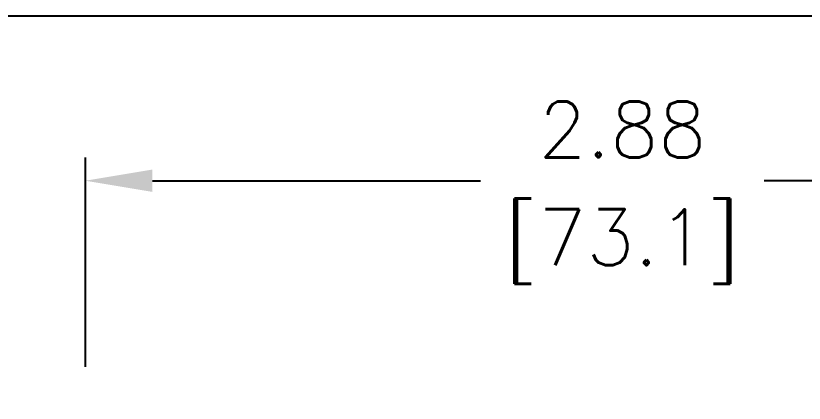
# Model space of a CAD drawing. Header units: inches. Extents: x 897.4 to 914.4, y -8.5 to 2.5.
# Drawn here: x 901.267 to 903.382, y 1.426 to 2.466 of the extents above; entities that cross this region are included whole.
import ezdxf

# ---------------------------------------------------------------- set-up
doc = ezdxf.new("R2010")
doc.units = ezdxf.units.IN
doc.header["$LTSCALE"] = 4
doc.header["$MEASUREMENT"] = 0
doc.layers.get('DEFPOINTS').update_dxf_attribs({"linetype": 'CONTINUOUS'})
doc.layers.add('DIMENSIONS', color=140, linetype='CONTINUOUS')
doc.styles.get("Standard").update_dxf_attribs({"font": 'romans.shx'})
doc.dimstyles.get("Standard").update_dxf_attribs({"dimtxt": 0.15, "dimasz": 0.18, "dimexe": 0.0625, "dimexo": 0.125, "dimgap": 0.0625, "dimtad": 0, "dimtih": 1, "dimtoh": 1, "dimzin": 0, "dimdsep": 46, "dimtxsty": 'Standard', "dimcen": 0.09, "dimadec": 0, "dimazin": 0, "dimtfac": 1, "dimtofl": 0, "dimtmove": 0, "dimatfit": 3, "dimfxl": 1, "dimtolj": 1, "dimtzin": 0, "dimarcsym": 0})

# ---------------------------------------------------------------- blocks, each defined once
blk = doc.blocks.new('*D6')
at = {"layer": 'DEFPOINTS', "color": 0}
for p in [(904.3338, 2.0235), (901.454, 1.3989), (904.3338, 1.3989)]:
    blk.add_point(p, dxfattribs=at)
at = {"layer": 'DIMENSIONS', "color": 0, "lineweight": -2}
for p, q in [((901.454, 1.5239), (901.454, 2.086)), ((904.3338, 1.5239), (904.3338, 2.086)), ((901.634, 2.0235), (902.5135, 2.0235)), ((904.1538, 2.0235), (903.2742, 2.0235))]:
    blk.add_line(p, q, dxfattribs=at)
at = {"layer": 'DIMENSIONS', "color": 0}
for points in [[(901.634, 2.0535), (901.634, 1.9935), (901.454, 2.0235)], [(904.1538, 2.0535), (904.1538, 1.9935), (904.3338, 2.0235)]]:
    blk.add_solid(points, dxfattribs=at)
at = {"layer": 'DIMENSIONS', "color": 0, "char_height": 0.15, "attachment_point": 5}
for s, insert in [('\\A1;2.88', (902.8939, 2.161)), ('\\A1;[73.1]', (902.8939, 1.8468))]:
    blk.add_mtext(s, dxfattribs=dict(at, insert=insert))

msp = doc.modelspace()

# ---------------------------------------------------------------- linework, layer by layer
at = {"layer": 'DEFPOINTS'}
msp.add_lwpolyline([(914.4093, -8.5339), (897.4093, -8.5339), (897.4093, 2.4661), (914.4093, 2.4661)], close=True, dxfattribs=at)

# ---------------------------------------------------------------- dimensions: what is measured, and where the dimension line sits
at = {"layer": 'DIMENSIONS'}
dim = msp.add_linear_dim(base=(904.3338, 2.0235), p1=(901.454, 1.3989), p2=(904.3338, 1.3989), dimstyle='Standard', override={"dimpost": '\\X'}, dxfattribs=at)
dim.commit()
dim.dimension.update_dxf_attribs({"geometry": '*D6', "text_midpoint": (902.8939, 2.0235)})

doc.saveas('drawing.dxf')
